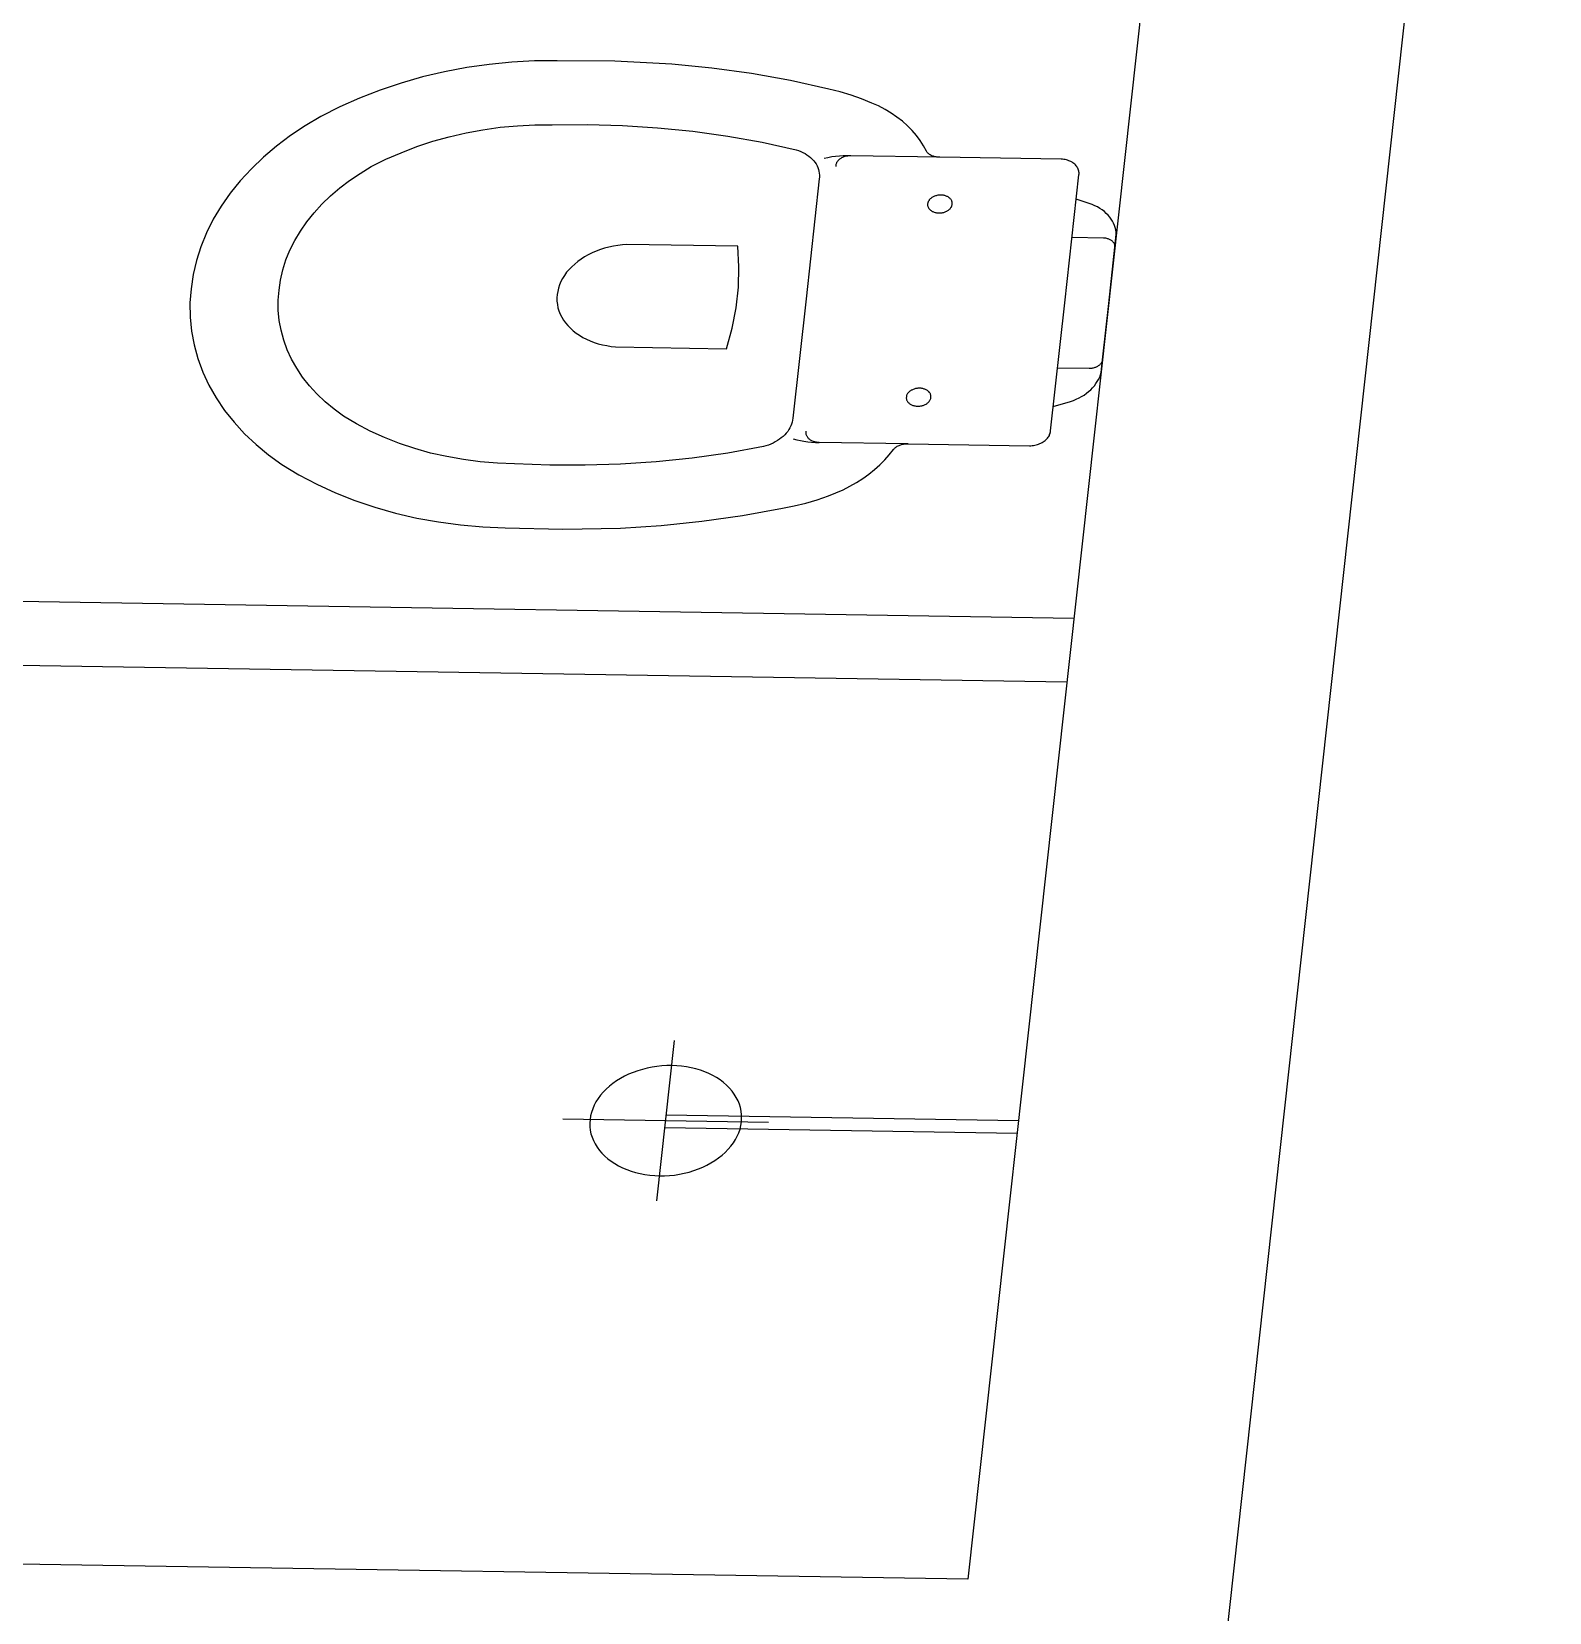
# Model space of a CAD drawing. Extents: x -68 to 264, y 51 to 115.
# Drawn here: x -57.56 to -56.589, y 85.209 to 86.22 of the extents above; entities that cross this region are included whole.
import ezdxf

# ---------------------------------------------------------------- set-up
doc = ezdxf.new("R2010")
doc.units = 0
doc.layers.get('0').update_dxf_attribs({"linetype": 'CONTINUOUS'})

msp = doc.modelspace()

# ---------------------------------------------------------------- linework, layer by layer
for p, q in [((-56.589, 87.0706), (-57.0097, 83.2508)), ((-56.7838, 86.8365), (-56.9611, 85.2301)), ((-57.253, 86.2006), (-57.2675, 86.1992)), ((-57.2385, 86.2014), (-57.253, 86.2006)), ((-57.224, 86.2015), (-57.2385, 86.2014)), ((-57.1871, 86.2013), (-57.224, 86.2015)), ((-57.1505, 86.1994), (-57.1871, 86.2013)), ((-57.31, 86.1912), (-57.3238, 86.1873)), ((-57.296, 86.1945), (-57.31, 86.1912)), ((-57.2818, 86.1972), (-57.296, 86.1945)), ((-57.2675, 86.1992), (-57.2818, 86.1972)), ((-57.1249, 86.1969), (-57.1505, 86.1994)), ((-57.0995, 86.1934), (-57.1249, 86.1969)), ((-57.0746, 86.1889), (-57.0995, 86.1934)), ((-57.3372, 86.1828), (-57.3503, 86.1777)), ((-57.3238, 86.1873), (-57.3372, 86.1828)), ((-57.0501, 86.1834), (-57.0746, 86.1889)), ((-57.0429, 86.1817), (-57.0501, 86.1834)), ((-57.0359, 86.1796), (-57.0429, 86.1817)), ((-57.363, 86.1721), (-57.3752, 86.1659)), ((-57.3503, 86.1777), (-57.363, 86.1721)), ((-57.0291, 86.1772), (-57.0359, 86.1796)), ((-57.0226, 86.1745), (-57.0291, 86.1772)), ((-57.0183, 86.1726), (-57.0226, 86.1745)), ((-57.0141, 86.1704), (-57.0183, 86.1726)), ((-57.0102, 86.168), (-57.0141, 86.1704)), ((-57.3852, 86.16), (-57.3946, 86.1537)), ((-57.3752, 86.1659), (-57.3852, 86.16)), ((-57.2604, 86.159), (-57.2493, 86.16)), ((-57.2493, 86.16), (-57.2382, 86.1606)), ((-57.2382, 86.1606), (-57.2271, 86.1606)), ((-57.2271, 86.1606), (-57.2046, 86.1607)), ((-57.2046, 86.1607), (-57.1821, 86.1601)), ((-57.1821, 86.1601), (-57.1597, 86.1587)), ((-57.0065, 86.1655), (-57.0102, 86.168)), ((-57.003, 86.1628), (-57.0065, 86.1655)), ((-56.9998, 86.1599), (-57.003, 86.1628)), ((-56.9968, 86.1569), (-56.9998, 86.1599)), ((-57.3946, 86.1537), (-57.4035, 86.147)), ((-57.3138, 86.1466), (-57.3035, 86.15)), ((-57.3035, 86.15), (-57.293, 86.1529)), ((-57.293, 86.1529), (-57.2822, 86.1554)), ((-57.2822, 86.1554), (-57.2714, 86.1574)), ((-57.2714, 86.1574), (-57.2604, 86.159)), ((-57.1597, 86.1587), (-57.1371, 86.1565)), ((-57.1371, 86.1565), (-57.1147, 86.1534)), ((-57.1147, 86.1534), (-57.0927, 86.1494)), ((-56.9941, 86.1538), (-56.9968, 86.1569)), ((-56.9917, 86.1505), (-56.9941, 86.1538)), ((-56.9895, 86.1471), (-56.9917, 86.1505)), ((-57.4118, 86.1399), (-57.4196, 86.1325)), ((-57.4035, 86.147), (-57.4118, 86.1399)), ((-57.3335, 86.1385), (-57.3238, 86.1427)), ((-57.3238, 86.1427), (-57.3138, 86.1466)), ((-57.0927, 86.1494), (-57.071, 86.1446)), ((-57.071, 86.1446), (-57.0695, 86.1441)), ((-57.0695, 86.1441), (-57.0681, 86.1435)), ((-57.0681, 86.1435), (-57.0667, 86.1428)), ((-57.0667, 86.1428), (-57.0653, 86.1421)), ((-57.0653, 86.1421), (-57.0641, 86.1413)), ((-57.0641, 86.1413), (-57.0629, 86.1405)), ((-57.0629, 86.1405), (-57.0618, 86.1396)), ((-57.0618, 86.1396), (-57.0608, 86.1386)), ((-57.0507, 86.1395), (-57.053, 86.1389)), ((-57.0482, 86.14), (-57.0507, 86.1395)), ((-57.0458, 86.1403), (-57.0482, 86.14)), ((-57.0433, 86.1406), (-57.0458, 86.1403)), ((-57.0409, 86.1407), (-57.0433, 86.1406)), ((-57.0419, 86.1394), (-57.0424, 86.1391)), ((-57.0414, 86.1396), (-57.0419, 86.1394)), ((-57.0409, 86.1398), (-57.0414, 86.1396)), ((-57.0384, 86.1408), (-57.0409, 86.1407)), ((-57.0404, 86.14), (-57.0409, 86.1398)), ((-57.0399, 86.1402), (-57.0404, 86.14)), ((-57.0393, 86.1404), (-57.0399, 86.1402)), ((-57.0388, 86.1405), (-57.0393, 86.1404)), ((-57.0382, 86.1406), (-57.0388, 86.1405)), ((-57.036, 86.1407), (-57.0384, 86.1408)), ((-57.0376, 86.1407), (-57.0382, 86.1406)), ((-57.0371, 86.1407), (-57.0376, 86.1407)), ((-57.0365, 86.1407), (-57.0371, 86.1407)), ((-57.036, 86.1407), (-57.0365, 86.1407)), ((-56.9791, 86.1398), (-57.036, 86.1407)), ((-56.9877, 86.1436), (-56.9895, 86.1471)), ((-56.9874, 86.1432), (-56.9877, 86.1436)), ((-56.9871, 86.1429), (-56.9874, 86.1432)), ((-56.9868, 86.1425), (-56.9871, 86.1429)), ((-56.9864, 86.1422), (-56.9868, 86.1425)), ((-56.9861, 86.1419), (-56.9864, 86.1422)), ((-56.9856, 86.1416), (-56.9861, 86.1419)), ((-56.9852, 86.1413), (-56.9856, 86.1416)), ((-56.9847, 86.141), (-56.9852, 86.1413)), ((-56.9842, 86.1408), (-56.9847, 86.141)), ((-56.9837, 86.1406), (-56.9842, 86.1408)), ((-56.9832, 86.1404), (-56.9837, 86.1406)), ((-56.9826, 86.1402), (-56.9832, 86.1404)), ((-56.9821, 86.1401), (-56.9826, 86.1402)), ((-56.9815, 86.14), (-56.9821, 86.1401)), ((-56.9809, 86.1399), (-56.9815, 86.14)), ((-56.9803, 86.1398), (-56.9809, 86.1399)), ((-56.9797, 86.1398), (-56.9803, 86.1398)), ((-56.9791, 86.1398), (-56.9797, 86.1398)), ((-56.9014, 86.1386), (-56.9791, 86.1398)), ((-57.4196, 86.1325), (-57.4267, 86.1248)), ((-57.3567, 86.125), (-57.35, 86.1295)), ((-57.35, 86.1295), (-57.3429, 86.1338)), ((-57.3429, 86.1338), (-57.3335, 86.1385)), ((-57.0608, 86.1386), (-57.0598, 86.1376)), ((-57.0598, 86.1376), (-57.059, 86.1366)), ((-57.059, 86.1366), (-57.0583, 86.1355)), ((-57.0583, 86.1355), (-57.0576, 86.1344)), ((-57.0576, 86.1344), (-57.0571, 86.1332)), ((-57.0571, 86.1332), (-57.0567, 86.132)), ((-57.0567, 86.132), (-57.0564, 86.1308)), ((-57.0564, 86.1308), (-57.0562, 86.1296)), ((-57.0562, 86.1296), (-57.0561, 86.1284)), ((-57.0456, 86.1347), (-57.0457, 86.1343)), ((-57.0457, 86.1343), (-57.0457, 86.1339)), ((-57.0454, 86.1356), (-57.0456, 86.1352)), ((-57.0456, 86.1352), (-57.0456, 86.1347)), ((-57.0453, 86.136), (-57.0454, 86.1356)), ((-57.0451, 86.1364), (-57.0453, 86.136)), ((-57.0448, 86.1368), (-57.0451, 86.1364)), ((-57.0446, 86.1371), (-57.0448, 86.1368)), ((-57.0443, 86.1375), (-57.0446, 86.1371)), ((-57.044, 86.1379), (-57.0443, 86.1375)), ((-57.0436, 86.1382), (-57.044, 86.1379)), ((-57.0432, 86.1385), (-57.0436, 86.1382)), ((-57.0428, 86.1388), (-57.0432, 86.1385)), ((-57.0424, 86.1391), (-57.0428, 86.1388)), ((-56.9006, 86.1385), (-56.9014, 86.1386)), ((-56.8997, 86.1384), (-56.9006, 86.1385)), ((-56.8989, 86.1383), (-56.8997, 86.1384)), ((-56.8981, 86.1381), (-56.8989, 86.1383)), ((-56.8974, 86.1379), (-56.8981, 86.1381)), ((-56.8966, 86.1376), (-56.8974, 86.1379)), ((-56.8959, 86.1373), (-56.8966, 86.1376)), ((-56.8952, 86.137), (-56.8959, 86.1373)), ((-56.8945, 86.1366), (-56.8952, 86.137)), ((-56.8939, 86.1362), (-56.8945, 86.1366)), ((-56.8933, 86.1358), (-56.8939, 86.1362)), ((-56.8928, 86.1354), (-56.8933, 86.1358)), ((-56.8923, 86.1349), (-56.8928, 86.1354)), ((-56.8918, 86.1344), (-56.8923, 86.1349)), ((-56.8914, 86.1339), (-56.8918, 86.1344)), ((-56.8911, 86.1333), (-56.8914, 86.1339)), ((-56.8907, 86.1328), (-56.8911, 86.1333)), ((-56.8905, 86.1322), (-56.8907, 86.1328)), ((-56.8903, 86.1316), (-56.8905, 86.1322)), ((-56.8901, 86.131), (-56.8903, 86.1316)), ((-56.8901, 86.1304), (-56.8901, 86.131)), ((-56.89, 86.1298), (-56.8901, 86.1304)), ((-56.89, 86.1292), (-56.89, 86.1298)), ((-57.4267, 86.1248), (-57.4331, 86.1168)), ((-57.369, 86.1151), (-57.363, 86.1202)), ((-57.363, 86.1202), (-57.3567, 86.125)), ((-57.0562, 86.1259), (-57.0647, 86.0493)), ((-57.0561, 86.1271), (-57.0562, 86.1259)), ((-57.0561, 86.1284), (-57.0561, 86.1271)), ((-56.8992, 86.0467), (-56.8902, 86.1285)), ((-56.8902, 86.1285), (-56.89, 86.1292)), ((-57.4331, 86.1168), (-57.4389, 86.1085)), ((-57.3795, 86.1043), (-57.3745, 86.1098)), ((-57.3745, 86.1098), (-57.369, 86.1151)), ((-56.9868, 86.1104), (-56.9869, 86.11)), ((-56.9869, 86.11), (-56.9869, 86.1096)), ((-56.9869, 86.1096), (-56.9869, 86.1093)), ((-56.9869, 86.1093), (-56.9869, 86.1089)), ((-56.9867, 86.1108), (-56.9868, 86.1104)), ((-56.9866, 86.1111), (-56.9867, 86.1108)), ((-56.9865, 86.1115), (-56.9866, 86.1111)), ((-56.9863, 86.1118), (-56.9865, 86.1115)), ((-56.986, 86.1122), (-56.9863, 86.1118)), ((-56.9858, 86.1125), (-56.986, 86.1122)), ((-56.9855, 86.1129), (-56.9858, 86.1125)), ((-56.9852, 86.1132), (-56.9855, 86.1129)), ((-56.9849, 86.1135), (-56.9852, 86.1132)), ((-56.9845, 86.1138), (-56.9849, 86.1135)), ((-56.9841, 86.114), (-56.9845, 86.1138)), ((-56.9837, 86.1143), (-56.9841, 86.114)), ((-56.9833, 86.1145), (-56.9837, 86.1143)), ((-56.9829, 86.1147), (-56.9833, 86.1145)), ((-56.9824, 86.1149), (-56.9829, 86.1147)), ((-56.9819, 86.1151), (-56.9824, 86.1149)), ((-56.9814, 86.1152), (-56.9819, 86.1151)), ((-56.9809, 86.1153), (-56.9814, 86.1152)), ((-56.9804, 86.1155), (-56.9809, 86.1153)), ((-56.9799, 86.1155), (-56.9804, 86.1155)), ((-56.9794, 86.1156), (-56.9799, 86.1155)), ((-56.9789, 86.1156), (-56.9794, 86.1156)), ((-56.9784, 86.1156), (-56.9789, 86.1156)), ((-56.9779, 86.1156), (-56.9784, 86.1156)), ((-56.9774, 86.1155), (-56.9779, 86.1156)), ((-56.9768, 86.1155), (-56.9774, 86.1155)), ((-56.9764, 86.1154), (-56.9768, 86.1155)), ((-56.9759, 86.1153), (-56.9764, 86.1154)), ((-56.9754, 86.1151), (-56.9759, 86.1153)), ((-56.975, 86.115), (-56.9754, 86.1151)), ((-56.9745, 86.1148), (-56.975, 86.115)), ((-56.9741, 86.1146), (-56.9745, 86.1148)), ((-56.9737, 86.1144), (-56.9741, 86.1146)), ((-56.9733, 86.1141), (-56.9737, 86.1144)), ((-56.973, 86.1138), (-56.9733, 86.1141)), ((-56.9727, 86.1136), (-56.973, 86.1138)), ((-56.9724, 86.1133), (-56.9727, 86.1136)), ((-56.9721, 86.113), (-56.9724, 86.1133)), ((-56.9719, 86.1126), (-56.9721, 86.113)), ((-56.9717, 86.1123), (-56.9719, 86.1126)), ((-56.9715, 86.112), (-56.9717, 86.1123)), ((-56.9713, 86.1116), (-56.9715, 86.112)), ((-56.9714, 86.1086), (-56.9713, 86.109)), ((-56.9712, 86.1112), (-56.9713, 86.1116)), ((-56.9713, 86.109), (-56.9712, 86.1094)), ((-56.9712, 86.1109), (-56.9712, 86.1112)), ((-56.9711, 86.1105), (-56.9712, 86.1109)), ((-56.9712, 86.1094), (-56.9711, 86.1098)), ((-56.9711, 86.1101), (-56.9711, 86.1105)), ((-56.9711, 86.1098), (-56.9711, 86.1101)), ((-56.8815, 86.1095), (-56.8919, 86.113)), ((-56.8798, 86.1088), (-56.8815, 86.1095)), ((-57.444, 86.1001), (-57.4483, 86.0914)), ((-57.4389, 86.1085), (-57.444, 86.1001)), ((-57.3841, 86.0985), (-57.3795, 86.1043)), ((-56.9869, 86.1089), (-56.9868, 86.1085)), ((-56.9868, 86.1085), (-56.9867, 86.1082)), ((-56.9867, 86.1082), (-56.9865, 86.1078)), ((-56.9865, 86.1078), (-56.9864, 86.1075)), ((-56.9864, 86.1075), (-56.9861, 86.1071)), ((-56.9861, 86.1071), (-56.9859, 86.1068)), ((-56.9859, 86.1068), (-56.9856, 86.1065)), ((-56.9856, 86.1065), (-56.9853, 86.1062)), ((-56.9853, 86.1062), (-56.985, 86.1059)), ((-56.985, 86.1059), (-56.9847, 86.1057)), ((-56.9847, 86.1057), (-56.9843, 86.1054)), ((-56.9843, 86.1054), (-56.9839, 86.1052)), ((-56.9839, 86.1052), (-56.9835, 86.105)), ((-56.9835, 86.105), (-56.9831, 86.1048)), ((-56.9831, 86.1048), (-56.9826, 86.1046)), ((-56.9826, 86.1046), (-56.9821, 86.1045)), ((-56.9821, 86.1045), (-56.9817, 86.1044)), ((-56.9817, 86.1044), (-56.9812, 86.1043)), ((-56.9812, 86.1043), (-56.9807, 86.1042)), ((-56.9807, 86.1042), (-56.9802, 86.1042)), ((-56.9802, 86.1042), (-56.9796, 86.1042)), ((-56.9796, 86.1042), (-56.9791, 86.1042)), ((-56.9791, 86.1042), (-56.9786, 86.1042)), ((-56.9786, 86.1042), (-56.9781, 86.1042)), ((-56.9781, 86.1042), (-56.9776, 86.1043)), ((-56.9776, 86.1043), (-56.9771, 86.1044)), ((-56.9771, 86.1044), (-56.9766, 86.1045)), ((-56.9766, 86.1045), (-56.9761, 86.1047)), ((-56.9761, 86.1047), (-56.9756, 86.1049)), ((-56.9756, 86.1049), (-56.9752, 86.1051)), ((-56.9752, 86.1051), (-56.9747, 86.1053)), ((-56.9747, 86.1053), (-56.9743, 86.1055)), ((-56.9743, 86.1055), (-56.9739, 86.1057)), ((-56.9739, 86.1057), (-56.9735, 86.106)), ((-56.9735, 86.106), (-56.9731, 86.1063)), ((-56.9731, 86.1063), (-56.9728, 86.1066)), ((-56.9728, 86.1066), (-56.9725, 86.1069)), ((-56.9725, 86.1069), (-56.9722, 86.1072)), ((-56.9722, 86.1072), (-56.972, 86.1076)), ((-56.972, 86.1076), (-56.9717, 86.1079)), ((-56.9717, 86.1079), (-56.9716, 86.1083)), ((-56.9716, 86.1083), (-56.9714, 86.1086)), ((-56.8782, 86.108), (-56.8798, 86.1088)), ((-56.8766, 86.1071), (-56.8782, 86.108)), ((-56.8752, 86.1061), (-56.8766, 86.1071)), ((-56.8738, 86.105), (-56.8752, 86.1061)), ((-56.8726, 86.1039), (-56.8738, 86.105)), ((-56.8714, 86.1028), (-56.8726, 86.1039)), ((-56.8704, 86.1015), (-56.8714, 86.1028)), ((-56.8694, 86.1003), (-56.8704, 86.1015)), ((-56.8686, 86.099), (-56.8694, 86.1003)), ((-56.8679, 86.0976), (-56.8686, 86.099)), ((-57.4483, 86.0914), (-57.4519, 86.0826)), ((-57.3918, 86.0866), (-57.3882, 86.0926)), ((-57.3882, 86.0926), (-57.3841, 86.0985)), ((-56.8673, 86.0962), (-56.8679, 86.0976)), ((-56.8668, 86.0948), (-56.8673, 86.0962)), ((-56.867, 86.0823), (-56.8662, 86.0904)), ((-56.8664, 86.0934), (-56.8668, 86.0948)), ((-56.8662, 86.0919), (-56.8664, 86.0934)), ((-56.8662, 86.0904), (-56.8662, 86.0919)), ((-57.4519, 86.0826), (-57.4548, 86.0737)), ((-57.3975, 86.0741), (-57.3949, 86.0804)), ((-57.3949, 86.0804), (-57.3918, 86.0866)), ((-57.1989, 86.0797), (-57.2015, 86.0786)), ((-57.1963, 86.0807), (-57.1989, 86.0797)), ((-57.1936, 86.0816), (-57.1963, 86.0807)), ((-57.1908, 86.0823), (-57.1936, 86.0816)), ((-57.1879, 86.083), (-57.1908, 86.0823)), ((-57.1851, 86.0834), (-57.1879, 86.083)), ((-57.1822, 86.0838), (-57.1851, 86.0834)), ((-57.1793, 86.084), (-57.1822, 86.0838)), ((-57.1083, 86.0829), (-57.1793, 86.084)), ((-57.1076, 86.0698), (-57.1083, 86.0829)), ((-56.8743, 86.0881), (-56.8946, 86.0884)), ((-56.8738, 86.0881), (-56.8743, 86.0881)), ((-56.8733, 86.088), (-56.8738, 86.0881)), ((-56.8728, 86.088), (-56.8733, 86.088)), ((-56.8723, 86.0879), (-56.8728, 86.088)), ((-56.8718, 86.0877), (-56.8723, 86.0879)), ((-56.8713, 86.0876), (-56.8718, 86.0877)), ((-56.8709, 86.0874), (-56.8713, 86.0876)), ((-56.871, 86.0462), (-56.867, 86.0823)), ((-56.8705, 86.0872), (-56.8709, 86.0874)), ((-56.87, 86.087), (-56.8705, 86.0872)), ((-56.8697, 86.0868), (-56.87, 86.087)), ((-56.8693, 86.0866), (-56.8697, 86.0868)), ((-56.8689, 86.0863), (-56.8693, 86.0866)), ((-56.8686, 86.086), (-56.8689, 86.0863)), ((-56.8683, 86.0857), (-56.8686, 86.086)), ((-56.8681, 86.0854), (-56.8683, 86.0857)), ((-56.8678, 86.0851), (-56.8681, 86.0854)), ((-56.8676, 86.0848), (-56.8678, 86.0851)), ((-56.8674, 86.0844), (-56.8676, 86.0848)), ((-56.8673, 86.0841), (-56.8674, 86.0844)), ((-56.8672, 86.0837), (-56.8673, 86.0841)), ((-56.8671, 86.0834), (-56.8672, 86.0837)), ((-56.867, 86.083), (-56.8671, 86.0834)), ((-56.867, 86.0826), (-56.867, 86.083)), ((-56.867, 86.0823), (-56.867, 86.0826)), ((-57.4548, 86.0737), (-57.4568, 86.0647)), ((-57.3995, 86.0677), (-57.3975, 86.0741)), ((-57.2146, 86.0698), (-57.2163, 86.068)), ((-57.2127, 86.0715), (-57.2146, 86.0698)), ((-57.2107, 86.0731), (-57.2127, 86.0715)), ((-57.2086, 86.0746), (-57.2107, 86.0731)), ((-57.2064, 86.0761), (-57.2086, 86.0746)), ((-57.204, 86.0774), (-57.2064, 86.0761)), ((-57.2015, 86.0786), (-57.204, 86.0774)), ((-57.108, 86.0566), (-57.1076, 86.0698)), ((-57.4568, 86.0647), (-57.4582, 86.0557)), ((-57.4019, 86.0548), (-57.4009, 86.0612)), ((-57.4009, 86.0612), (-57.3995, 86.0677)), ((-57.2216, 86.0603), (-57.2224, 86.0582)), ((-57.2205, 86.0623), (-57.2216, 86.0603)), ((-57.2193, 86.0642), (-57.2205, 86.0623)), ((-57.2179, 86.0662), (-57.2193, 86.0642)), ((-57.2163, 86.068), (-57.2179, 86.0662)), ((-57.4582, 86.0557), (-57.4589, 86.0466)), ((-57.4581, 86.0559), (-57.4582, 86.0557)), ((-57.4581, 86.0561), (-57.4581, 86.0559)), ((-57.4024, 86.0483), (-57.4019, 86.0548)), ((-57.4024, 86.0419), (-57.4024, 86.0483)), ((-57.224, 86.0519), (-57.2241, 86.0498)), ((-57.2241, 86.0498), (-57.2241, 86.0477)), ((-57.2236, 86.054), (-57.224, 86.0519)), ((-57.2231, 86.0561), (-57.2236, 86.054)), ((-57.2224, 86.0582), (-57.2231, 86.0561)), ((-57.1094, 86.0435), (-57.108, 86.0566)), ((-57.0647, 86.0493), (-57.0732, 85.9728)), ((-57.4589, 86.0466), (-57.4588, 86.0376)), ((-57.4018, 86.0354), (-57.4024, 86.0419)), ((-57.2241, 86.0477), (-57.2238, 86.0456)), ((-57.2238, 86.0456), (-57.2234, 86.0435)), ((-57.2234, 86.0435), (-57.2228, 86.0415)), ((-57.2228, 86.0415), (-57.222, 86.0395)), ((-57.222, 86.0395), (-57.221, 86.0375)), ((-57.112, 86.0304), (-57.1094, 86.0435)), ((-56.9082, 85.9648), (-56.8992, 86.0467)), ((-56.875, 86.0102), (-56.871, 86.0462)), ((-57.4588, 86.0376), (-57.4579, 86.0286)), ((-57.4579, 86.0286), (-57.4563, 86.0198)), ((-57.4006, 86.0291), (-57.4018, 86.0354)), ((-57.3989, 86.0228), (-57.4006, 86.0291)), ((-57.221, 86.0375), (-57.2199, 86.0356)), ((-57.2199, 86.0356), (-57.2186, 86.0338)), ((-57.2186, 86.0338), (-57.2171, 86.0321)), ((-57.2171, 86.0321), (-57.2155, 86.0304)), ((-57.2155, 86.0304), (-57.2137, 86.0288)), ((-57.2137, 86.0288), (-57.2118, 86.0273)), ((-57.1156, 86.0173), (-57.112, 86.0304)), ((-57.4563, 86.0198), (-57.4539, 86.011)), ((-57.3967, 86.0166), (-57.3989, 86.0228)), ((-57.2118, 86.0273), (-57.2097, 86.0259)), ((-57.2097, 86.0259), (-57.2075, 86.0246)), ((-57.2075, 86.0246), (-57.2052, 86.0234)), ((-57.2052, 86.0234), (-57.2028, 86.0223)), ((-57.2028, 86.0223), (-57.2002, 86.0214)), ((-57.2002, 86.0214), (-57.1976, 86.0205)), ((-57.1976, 86.0205), (-57.1949, 86.0198)), ((-57.1949, 86.0198), (-57.1922, 86.0193)), ((-57.1922, 86.0193), (-57.1894, 86.0188)), ((-57.1894, 86.0188), (-57.1865, 86.0185)), ((-57.1865, 86.0185), (-57.1156, 86.0173)), ((-57.4539, 86.011), (-57.4507, 86.0024)), ((-57.3939, 86.0106), (-57.3967, 86.0166)), ((-57.3906, 86.0048), (-57.3939, 86.0106)), ((-56.8759, 86.0081), (-56.8761, 86.0077)), ((-56.8759, 86.002), (-56.875, 86.0102)), ((-56.8756, 86.0084), (-56.8759, 86.0081)), ((-56.8754, 86.0088), (-56.8756, 86.0084)), ((-56.8753, 86.0091), (-56.8754, 86.0088)), ((-56.8751, 86.0095), (-56.8753, 86.0091)), ((-56.875, 86.0099), (-56.8751, 86.0095)), ((-56.875, 86.0102), (-56.875, 86.0099)), ((-57.4507, 86.0024), (-57.4468, 85.994)), ((-57.3868, 85.9991), (-57.3906, 86.0048)), ((-57.3825, 85.9936), (-57.3868, 85.9991)), ((-56.8835, 86.0046), (-56.9038, 86.0049)), ((-56.883, 86.0046), (-56.8835, 86.0046)), ((-56.8825, 86.0047), (-56.883, 86.0046)), ((-56.8819, 86.0047), (-56.8825, 86.0047)), ((-56.8814, 86.0048), (-56.8819, 86.0047)), ((-56.8809, 86.0049), (-56.8814, 86.0048)), ((-56.8804, 86.005), (-56.8809, 86.0049)), ((-56.88, 86.0052), (-56.8804, 86.005)), ((-56.8795, 86.0054), (-56.88, 86.0052)), ((-56.879, 86.0056), (-56.8795, 86.0054)), ((-56.8786, 86.0058), (-56.879, 86.0056)), ((-56.8782, 86.006), (-56.8786, 86.0058)), ((-56.8778, 86.0063), (-56.8782, 86.006)), ((-56.8774, 86.0065), (-56.8778, 86.0063)), ((-56.8775, 85.9977), (-56.8768, 85.9991)), ((-56.877, 86.0068), (-56.8774, 86.0065)), ((-56.8767, 86.0071), (-56.877, 86.0068)), ((-56.8768, 85.9991), (-56.8763, 86.0006)), ((-56.8764, 86.0074), (-56.8767, 86.0071)), ((-56.8761, 86.0077), (-56.8764, 86.0074)), ((-56.8763, 86.0006), (-56.8759, 86.002)), ((-57.4468, 85.994), (-57.4421, 85.9858)), ((-57.3777, 85.9884), (-57.3825, 85.9936)), ((-57.3724, 85.9833), (-57.3777, 85.9884)), ((-57.0001, 85.9879), (-57.0003, 85.9875)), ((-56.9999, 85.9882), (-57.0001, 85.9879)), ((-56.9997, 85.9886), (-56.9999, 85.9882)), ((-56.9995, 85.9889), (-56.9997, 85.9886)), ((-56.9992, 85.9893), (-56.9995, 85.9889)), ((-56.9989, 85.9896), (-56.9992, 85.9893)), ((-56.9985, 85.9899), (-56.9989, 85.9896)), ((-56.9982, 85.9902), (-56.9985, 85.9899)), ((-56.9978, 85.9904), (-56.9982, 85.9902)), ((-56.9974, 85.9907), (-56.9978, 85.9904)), ((-56.997, 85.9909), (-56.9974, 85.9907)), ((-56.9965, 85.9911), (-56.997, 85.9909)), ((-56.9961, 85.9913), (-56.9965, 85.9911)), ((-56.9956, 85.9915), (-56.9961, 85.9913)), ((-56.9951, 85.9916), (-56.9956, 85.9915)), ((-56.9946, 85.9918), (-56.9951, 85.9916)), ((-56.9941, 85.9919), (-56.9946, 85.9918)), ((-56.9936, 85.9919), (-56.9941, 85.9919)), ((-56.9931, 85.992), (-56.9936, 85.9919)), ((-56.9926, 85.992), (-56.9931, 85.992)), ((-56.992, 85.992), (-56.9926, 85.992)), ((-56.9915, 85.992), (-56.992, 85.992)), ((-56.991, 85.992), (-56.9915, 85.992)), ((-56.9905, 85.9919), (-56.991, 85.992)), ((-56.99, 85.9918), (-56.9905, 85.9919)), ((-56.9895, 85.9917), (-56.99, 85.9918)), ((-56.9891, 85.9915), (-56.9895, 85.9917)), ((-56.9886, 85.9914), (-56.9891, 85.9915)), ((-56.9882, 85.9912), (-56.9886, 85.9914)), ((-56.9878, 85.991), (-56.9882, 85.9912)), ((-56.9874, 85.9908), (-56.9878, 85.991)), ((-56.987, 85.9905), (-56.9874, 85.9908)), ((-56.9866, 85.9902), (-56.987, 85.9905)), ((-56.9863, 85.99), (-56.9866, 85.9902)), ((-56.986, 85.9897), (-56.9863, 85.99)), ((-56.9858, 85.9894), (-56.986, 85.9897)), ((-56.9855, 85.989), (-56.9858, 85.9894)), ((-56.9853, 85.9887), (-56.9855, 85.989)), ((-56.9851, 85.9884), (-56.9853, 85.9887)), ((-56.985, 85.988), (-56.9851, 85.9884)), ((-56.9849, 85.9876), (-56.985, 85.988)), ((-56.9848, 85.9873), (-56.9849, 85.9876)), ((-56.8884, 85.9867), (-56.8868, 85.9877)), ((-56.8868, 85.9877), (-56.8853, 85.9888)), ((-56.8853, 85.9888), (-56.8839, 85.9899)), ((-56.8839, 85.9899), (-56.8825, 85.9911)), ((-56.8825, 85.9911), (-56.8813, 85.9923)), ((-56.8813, 85.9923), (-56.8802, 85.9936)), ((-56.8802, 85.9936), (-56.8792, 85.995)), ((-56.8792, 85.995), (-56.8783, 85.9963)), ((-56.8783, 85.9963), (-56.8775, 85.9977)), ((-57.4421, 85.9858), (-57.4367, 85.9779)), ((-57.4367, 85.9779), (-57.4307, 85.9703)), ((-57.3667, 85.9786), (-57.3724, 85.9833)), ((-57.3606, 85.9742), (-57.3667, 85.9786)), ((-57.0005, 85.9864), (-57.0006, 85.986)), ((-57.0006, 85.986), (-57.0006, 85.9857)), ((-57.0006, 85.9857), (-57.0005, 85.9853)), ((-57.0004, 85.9872), (-57.0005, 85.9868)), ((-57.0005, 85.9868), (-57.0005, 85.9864)), ((-57.0005, 85.9853), (-57.0004, 85.9849)), ((-57.0003, 85.9875), (-57.0004, 85.9872)), ((-57.0004, 85.9849), (-57.0003, 85.9846)), ((-57.0003, 85.9846), (-57.0002, 85.9842)), ((-57.0002, 85.9842), (-57, 85.9839)), ((-57, 85.9839), (-56.9998, 85.9835)), ((-56.9998, 85.9835), (-56.9996, 85.9832)), ((-56.9996, 85.9832), (-56.9993, 85.9829)), ((-56.9993, 85.9829), (-56.999, 85.9826)), ((-56.999, 85.9826), (-56.9987, 85.9823)), ((-56.9987, 85.9823), (-56.9983, 85.9821)), ((-56.9983, 85.9821), (-56.998, 85.9818)), ((-56.998, 85.9818), (-56.9976, 85.9816)), ((-56.9976, 85.9816), (-56.9972, 85.9814)), ((-56.9972, 85.9814), (-56.9967, 85.9812)), ((-56.9967, 85.9812), (-56.9963, 85.981)), ((-56.9963, 85.981), (-56.9958, 85.9809)), ((-56.9958, 85.9809), (-56.9953, 85.9808)), ((-56.9953, 85.9808), (-56.9948, 85.9807)), ((-56.9948, 85.9807), (-56.9943, 85.9806)), ((-56.9943, 85.9806), (-56.9938, 85.9806)), ((-56.9938, 85.9806), (-56.9933, 85.9806)), ((-56.9933, 85.9806), (-56.9928, 85.9806)), ((-56.9928, 85.9806), (-56.9923, 85.9806)), ((-56.9923, 85.9806), (-56.9918, 85.9806)), ((-56.9918, 85.9806), (-56.9912, 85.9807)), ((-56.9912, 85.9807), (-56.9907, 85.9808)), ((-56.9907, 85.9808), (-56.9902, 85.9809)), ((-56.9902, 85.9809), (-56.9897, 85.9811)), ((-56.9897, 85.9811), (-56.9893, 85.9813)), ((-56.9893, 85.9813), (-56.9888, 85.9815)), ((-56.9888, 85.9815), (-56.9884, 85.9817)), ((-56.9884, 85.9817), (-56.9879, 85.9819)), ((-56.9879, 85.9819), (-56.9875, 85.9821)), ((-56.9875, 85.9821), (-56.9872, 85.9824)), ((-56.9872, 85.9824), (-56.9868, 85.9827)), ((-56.9868, 85.9827), (-56.9865, 85.983)), ((-56.9865, 85.983), (-56.9862, 85.9833)), ((-56.9862, 85.9833), (-56.9859, 85.9836)), ((-56.9859, 85.9836), (-56.9856, 85.984)), ((-56.9856, 85.984), (-56.9854, 85.9843)), ((-56.9854, 85.9843), (-56.9852, 85.9847)), ((-56.9852, 85.9847), (-56.9851, 85.985)), ((-56.9851, 85.985), (-56.9849, 85.9854)), ((-56.9849, 85.9854), (-56.9848, 85.9858)), ((-56.9848, 85.9869), (-56.9848, 85.9873)), ((-56.9848, 85.9865), (-56.9848, 85.9869)), ((-56.9848, 85.9862), (-56.9848, 85.9865)), ((-56.9848, 85.9858), (-56.9848, 85.9862)), ((-56.9065, 85.9804), (-56.8954, 85.9835)), ((-56.8954, 85.9835), (-56.8936, 85.9842)), ((-56.8936, 85.9842), (-56.8918, 85.985)), ((-56.8918, 85.985), (-56.89, 85.9858)), ((-56.89, 85.9858), (-56.8884, 85.9867)), ((-57.4307, 85.9703), (-57.4239, 85.9629)), ((-57.3523, 85.9692), (-57.3606, 85.9742)), ((-57.3436, 85.9646), (-57.3523, 85.9692)), ((-57.0744, 85.9679), (-57.075, 85.9667)), ((-57.0739, 85.9691), (-57.0744, 85.9679)), ((-57.0735, 85.9703), (-57.0739, 85.9691)), ((-57.0733, 85.9716), (-57.0735, 85.9703)), ((-57.0732, 85.9728), (-57.0733, 85.9716)), ((-57.4239, 85.9629), (-57.4166, 85.956)), ((-57.3344, 85.9605), (-57.3436, 85.9646)), ((-57.3249, 85.9567), (-57.3344, 85.9605)), ((-57.0844, 85.9577), (-57.0858, 85.957)), ((-57.083, 85.9585), (-57.0844, 85.9577)), ((-57.0817, 85.9594), (-57.083, 85.9585)), ((-57.0805, 85.9603), (-57.0817, 85.9594)), ((-57.0793, 85.9612), (-57.0805, 85.9603)), ((-57.0783, 85.9623), (-57.0793, 85.9612)), ((-57.0773, 85.9633), (-57.0783, 85.9623)), ((-57.0764, 85.9644), (-57.0773, 85.9633)), ((-57.0757, 85.9656), (-57.0764, 85.9644)), ((-57.075, 85.9667), (-57.0757, 85.9656)), ((-57.0729, 85.9597), (-57.0706, 85.9591)), ((-57.0706, 85.9591), (-57.0683, 85.9585)), ((-57.0683, 85.9585), (-57.066, 85.9581)), ((-57.066, 85.9581), (-57.0636, 85.9578)), ((-57.0646, 85.9636), (-57.0645, 85.9641)), ((-57.0646, 85.9632), (-57.0646, 85.9636)), ((-57.0645, 85.9628), (-57.0646, 85.9632)), ((-57.0645, 85.9641), (-57.0645, 85.9645)), ((-57.0645, 85.9624), (-57.0645, 85.9628)), ((-57.0644, 85.962), (-57.0645, 85.9624)), ((-57.0642, 85.9616), (-57.0644, 85.962)), ((-57.064, 85.9612), (-57.0642, 85.9616)), ((-57.0638, 85.9609), (-57.064, 85.9612)), ((-57.0636, 85.9605), (-57.0638, 85.9609)), ((-57.0633, 85.9601), (-57.0636, 85.9605)), ((-57.0636, 85.9578), (-57.0611, 85.9575)), ((-57.063, 85.9598), (-57.0633, 85.9601)), ((-57.0626, 85.9595), (-57.063, 85.9598)), ((-57.0623, 85.9592), (-57.0626, 85.9595)), ((-57.0619, 85.9589), (-57.0623, 85.9592)), ((-57.0614, 85.9587), (-57.0619, 85.9589)), ((-57.061, 85.9584), (-57.0614, 85.9587)), ((-57.0611, 85.9575), (-57.0587, 85.9574)), ((-57.0605, 85.9582), (-57.061, 85.9584)), ((-57.06, 85.958), (-57.0605, 85.9582)), ((-57.0595, 85.9578), (-57.06, 85.958)), ((-57.059, 85.9577), (-57.0595, 85.9578)), ((-57.0585, 85.9576), (-57.059, 85.9577)), ((-57.0587, 85.9574), (-57.0562, 85.9574)), ((-57.0579, 85.9575), (-57.0585, 85.9576)), ((-57.0574, 85.9574), (-57.0579, 85.9575)), ((-57.0568, 85.9574), (-57.0574, 85.9574)), ((-57.0562, 85.9574), (-57.0568, 85.9574)), ((-56.9994, 85.9564), (-57.0562, 85.9574)), ((-56.9137, 85.9573), (-56.913, 85.9577)), ((-56.913, 85.9577), (-56.9123, 85.9581)), ((-56.9123, 85.9581), (-56.9117, 85.9586)), ((-56.9117, 85.9586), (-56.9112, 85.9591)), ((-56.9112, 85.9591), (-56.9107, 85.9596)), ((-56.9107, 85.9596), (-56.9102, 85.9601)), ((-56.9102, 85.9601), (-56.9097, 85.9607)), ((-56.9097, 85.9607), (-56.9094, 85.9612)), ((-56.9094, 85.9612), (-56.909, 85.9618)), ((-56.909, 85.9618), (-56.9088, 85.9624)), ((-56.9088, 85.9624), (-56.9085, 85.963)), ((-56.9085, 85.963), (-56.9084, 85.9636)), ((-56.9084, 85.9636), (-56.9082, 85.9642)), ((-56.9082, 85.9642), (-56.9082, 85.9648)), ((-57.4166, 85.956), (-57.4086, 85.9494)), ((-57.4086, 85.9494), (-57.4, 85.9432)), ((-57.3151, 85.9534), (-57.3249, 85.9567)), ((-57.305, 85.9506), (-57.3151, 85.9534)), ((-57.2946, 85.9483), (-57.305, 85.9506)), ((-57.2839, 85.9464), (-57.2946, 85.9483)), ((-57.1375, 85.9473), (-57.1605, 85.9449)), ((-57.1147, 85.9505), (-57.1375, 85.9473)), ((-57.092, 85.9547), (-57.1147, 85.9505)), ((-57.0904, 85.9551), (-57.092, 85.9547)), ((-57.0888, 85.9557), (-57.0904, 85.9551)), ((-57.0873, 85.9563), (-57.0888, 85.9557)), ((-57.0858, 85.957), (-57.0873, 85.9563)), ((-57.0143, 85.9462), (-57.0114, 85.9495)), ((-57.0114, 85.9495), (-57.0088, 85.9529)), ((-57.0088, 85.9529), (-57.0084, 85.9533)), ((-57.0084, 85.9533), (-57.008, 85.9537)), ((-57.008, 85.9537), (-57.0076, 85.954)), ((-57.0076, 85.954), (-57.0072, 85.9543)), ((-57.0072, 85.9543), (-57.0068, 85.9546)), ((-57.0068, 85.9546), (-57.0063, 85.9549)), ((-57.0063, 85.9549), (-57.0058, 85.9552)), ((-57.0058, 85.9552), (-57.0052, 85.9554)), ((-57.0052, 85.9554), (-57.0047, 85.9557)), ((-57.0047, 85.9557), (-57.0041, 85.9559)), ((-57.0041, 85.9559), (-57.0036, 85.956)), ((-57.0036, 85.956), (-57.003, 85.9562)), ((-57.003, 85.9562), (-57.0024, 85.9563)), ((-57.0024, 85.9563), (-57.0018, 85.9564)), ((-57.0018, 85.9564), (-57.0012, 85.9564)), ((-57.0012, 85.9564), (-57.0006, 85.9565)), ((-57.0006, 85.9565), (-57, 85.9565)), ((-57, 85.9565), (-56.9994, 85.9564)), ((-56.9994, 85.9564), (-56.9217, 85.9552)), ((-56.9217, 85.9552), (-56.9208, 85.9552)), ((-56.9208, 85.9552), (-56.92, 85.9553)), ((-56.92, 85.9553), (-56.9191, 85.9554)), ((-56.9191, 85.9554), (-56.9183, 85.9556)), ((-56.9183, 85.9556), (-56.9175, 85.9558)), ((-56.9175, 85.9558), (-56.9166, 85.956)), ((-56.9166, 85.956), (-56.9159, 85.9563)), ((-56.9159, 85.9563), (-56.9151, 85.9566)), ((-56.9151, 85.9566), (-56.9144, 85.9569)), ((-56.9144, 85.9569), (-56.9137, 85.9573)), ((-57.4, 85.9432), (-57.3892, 85.9366)), ((-57.2731, 85.945), (-57.2839, 85.9464)), ((-57.2622, 85.9441), (-57.2731, 85.945)), ((-57.2512, 85.9437), (-57.2622, 85.9441)), ((-57.2287, 85.9429), (-57.2512, 85.9437)), ((-57.2061, 85.9428), (-57.2287, 85.9429)), ((-57.1835, 85.9434), (-57.2061, 85.9428)), ((-57.1605, 85.9449), (-57.1835, 85.9434)), ((-57.0244, 85.9371), (-57.0208, 85.94)), ((-57.0208, 85.94), (-57.0174, 85.943)), ((-57.0174, 85.943), (-57.0143, 85.9462)), ((-57.3892, 85.9366), (-57.3778, 85.9306)), ((-57.3778, 85.9306), (-57.3658, 85.9251)), ((-57.0457, 85.9251), (-57.041, 85.9271)), ((-57.041, 85.9271), (-57.0366, 85.9293)), ((-57.0366, 85.9293), (-57.0323, 85.9317)), ((-57.0323, 85.9317), (-57.0283, 85.9343)), ((-57.0283, 85.9343), (-57.0244, 85.9371)), ((-57.3658, 85.9251), (-57.3534, 85.9202)), ((-57.3534, 85.9202), (-57.3406, 85.9159)), ((-57.0722, 85.9168), (-57.0648, 85.9186)), ((-57.0648, 85.9186), (-57.0575, 85.9207)), ((-57.0575, 85.9207), (-57.0504, 85.9232)), ((-57.0504, 85.9232), (-57.0457, 85.9251)), ((-57.3406, 85.9159), (-57.3274, 85.9121)), ((-57.3274, 85.9121), (-57.3138, 85.909)), ((-57.3138, 85.909), (-57.2999, 85.9065)), ((-57.1573, 85.9042), (-57.1313, 85.9069)), ((-57.1313, 85.9069), (-57.1054, 85.9106)), ((-57.1054, 85.9106), (-57.0798, 85.9153)), ((-57.0798, 85.9153), (-57.0722, 85.9168)), ((-57.2999, 85.9065), (-57.2858, 85.9046)), ((-57.2858, 85.9046), (-57.2715, 85.9034)), ((-57.2715, 85.9034), (-57.2571, 85.9028)), ((-57.2571, 85.9028), (-57.2203, 85.9018)), ((-57.2203, 85.9018), (-57.1834, 85.9026)), ((-57.1834, 85.9026), (-57.1573, 85.9042)), ((-56.8933, 85.8448), (-58.2447, 85.8666)), ((-56.8978, 85.8039), (-58.2493, 85.8256)), ((-57.1601, 85.4722), (-57.1488, 85.5747)), ((-57.1782, 85.5532), (-57.1809, 85.5519)), ((-57.1753, 85.5544), (-57.1782, 85.5532)), ((-57.1724, 85.5554), (-57.1753, 85.5544)), ((-57.1694, 85.5563), (-57.1724, 85.5554)), ((-57.1664, 85.5571), (-57.1694, 85.5563)), ((-57.1632, 85.5577), (-57.1664, 85.5571)), ((-57.1601, 85.5582), (-57.1632, 85.5577)), ((-57.1569, 85.5585), (-57.1601, 85.5582)), ((-57.1538, 85.5587), (-57.1569, 85.5585)), ((-57.1506, 85.5587), (-57.1538, 85.5587)), ((-57.1474, 85.5586), (-57.1506, 85.5587)), ((-57.1443, 85.5583), (-57.1474, 85.5586)), ((-57.1412, 85.5579), (-57.1443, 85.5583)), ((-57.1382, 85.5573), (-57.1412, 85.5579)), ((-57.1352, 85.5566), (-57.1382, 85.5573)), ((-57.1323, 85.5557), (-57.1352, 85.5566)), ((-57.1295, 85.5547), (-57.1323, 85.5557)), ((-57.1269, 85.5536), (-57.1295, 85.5547)), ((-57.1243, 85.5523), (-57.1269, 85.5536)), ((-57.1926, 85.5437), (-57.1945, 85.5418)), ((-57.1905, 85.5456), (-57.1926, 85.5437)), ((-57.1883, 85.5473), (-57.1905, 85.5456)), ((-57.186, 85.549), (-57.1883, 85.5473)), ((-57.1835, 85.5505), (-57.186, 85.549)), ((-57.1809, 85.5519), (-57.1835, 85.5505)), ((-57.1219, 85.551), (-57.1243, 85.5523)), ((-57.1196, 85.5495), (-57.1219, 85.551)), ((-57.1175, 85.5478), (-57.1196, 85.5495)), ((-57.1155, 85.5461), (-57.1175, 85.5478)), ((-57.1137, 85.5443), (-57.1155, 85.5461)), ((-57.112, 85.5424), (-57.1137, 85.5443)), ((-57.2003, 85.5334), (-57.2012, 85.5311)), ((-57.1991, 85.5355), (-57.2003, 85.5334)), ((-57.1977, 85.5377), (-57.1991, 85.5355)), ((-57.1962, 85.5398), (-57.1977, 85.5377)), ((-57.1945, 85.5418), (-57.1962, 85.5398)), ((-57.1106, 85.5404), (-57.112, 85.5424)), ((-57.1093, 85.5384), (-57.1106, 85.5404)), ((-57.1082, 85.5362), (-57.1093, 85.5384)), ((-57.1073, 85.5341), (-57.1082, 85.5362)), ((-57.1067, 85.5318), (-57.1073, 85.5341)), ((-57.0887, 85.5224), (-57.2202, 85.5245)), ((-57.2029, 85.5243), (-57.2031, 85.5219)), ((-57.2026, 85.5266), (-57.2029, 85.5243)), ((-57.202, 85.5288), (-57.2026, 85.5266)), ((-57.2012, 85.5311), (-57.202, 85.5288)), ((-56.9287, 85.5234), (-57.1541, 85.527)), ((-57.1062, 85.5296), (-57.1067, 85.5318)), ((-57.1064, 85.5204), (-57.106, 85.5227)), ((-57.1059, 85.5273), (-57.1062, 85.5296)), ((-57.106, 85.5227), (-57.1059, 85.525)), ((-57.1059, 85.525), (-57.1059, 85.5273)), ((-57.2031, 85.5219), (-57.203, 85.5196)), ((-57.203, 85.5196), (-57.2028, 85.5174)), ((-57.2028, 85.5174), (-57.2023, 85.5151)), ((-57.2023, 85.5151), (-57.2016, 85.5129)), ((-57.2016, 85.5129), (-57.2007, 85.5107)), ((-56.9296, 85.5152), (-57.155, 85.5188)), ((-57.1098, 85.5114), (-57.1087, 85.5136)), ((-57.1087, 85.5136), (-57.1077, 85.5158)), ((-57.1077, 85.5158), (-57.1069, 85.5181)), ((-57.1069, 85.5181), (-57.1064, 85.5204)), ((-57.2007, 85.5107), (-57.1997, 85.5086)), ((-57.1997, 85.5086), (-57.1984, 85.5065)), ((-57.1984, 85.5065), (-57.1969, 85.5045)), ((-57.1969, 85.5045), (-57.1953, 85.5026)), ((-57.1953, 85.5026), (-57.1935, 85.5008)), ((-57.1184, 85.5014), (-57.1164, 85.5032)), ((-57.1164, 85.5032), (-57.1145, 85.5052)), ((-57.1145, 85.5052), (-57.1127, 85.5072)), ((-57.1127, 85.5072), (-57.1112, 85.5093)), ((-57.1112, 85.5093), (-57.1098, 85.5114)), ((-57.1935, 85.5008), (-57.1915, 85.4991)), ((-57.1915, 85.4991), (-57.1894, 85.4975)), ((-57.1894, 85.4975), (-57.1871, 85.496)), ((-57.1871, 85.496), (-57.1846, 85.4946)), ((-57.1846, 85.4946), (-57.1821, 85.4933)), ((-57.1821, 85.4933), (-57.1794, 85.4922)), ((-57.1794, 85.4922), (-57.1766, 85.4912)), ((-57.1365, 85.4915), (-57.1336, 85.4926)), ((-57.1336, 85.4926), (-57.1308, 85.4937)), ((-57.1308, 85.4937), (-57.1281, 85.495)), ((-57.1281, 85.495), (-57.1255, 85.4965)), ((-57.1255, 85.4965), (-57.123, 85.498)), ((-57.123, 85.498), (-57.1206, 85.4996)), ((-57.1206, 85.4996), (-57.1184, 85.5014)), ((-57.1766, 85.4912), (-57.1737, 85.4903)), ((-57.1737, 85.4903), (-57.1708, 85.4896)), ((-57.1708, 85.4896), (-57.1678, 85.4891)), ((-57.1678, 85.4891), (-57.1647, 85.4886)), ((-57.1647, 85.4886), (-57.1615, 85.4883)), ((-57.1615, 85.4883), (-57.1584, 85.4882)), ((-57.1584, 85.4882), (-57.1552, 85.4882)), ((-57.1552, 85.4882), (-57.152, 85.4884)), ((-57.152, 85.4884), (-57.1489, 85.4887)), ((-57.1489, 85.4887), (-57.1457, 85.4892)), ((-57.1457, 85.4892), (-57.1426, 85.4898)), ((-57.1426, 85.4898), (-57.1395, 85.4906)), ((-57.1395, 85.4906), (-57.1365, 85.4915)), ((-56.9611, 85.2301), (-58.3137, 85.2518))]:
    msp.add_line(p, q)

doc.saveas('drawing.dxf')
